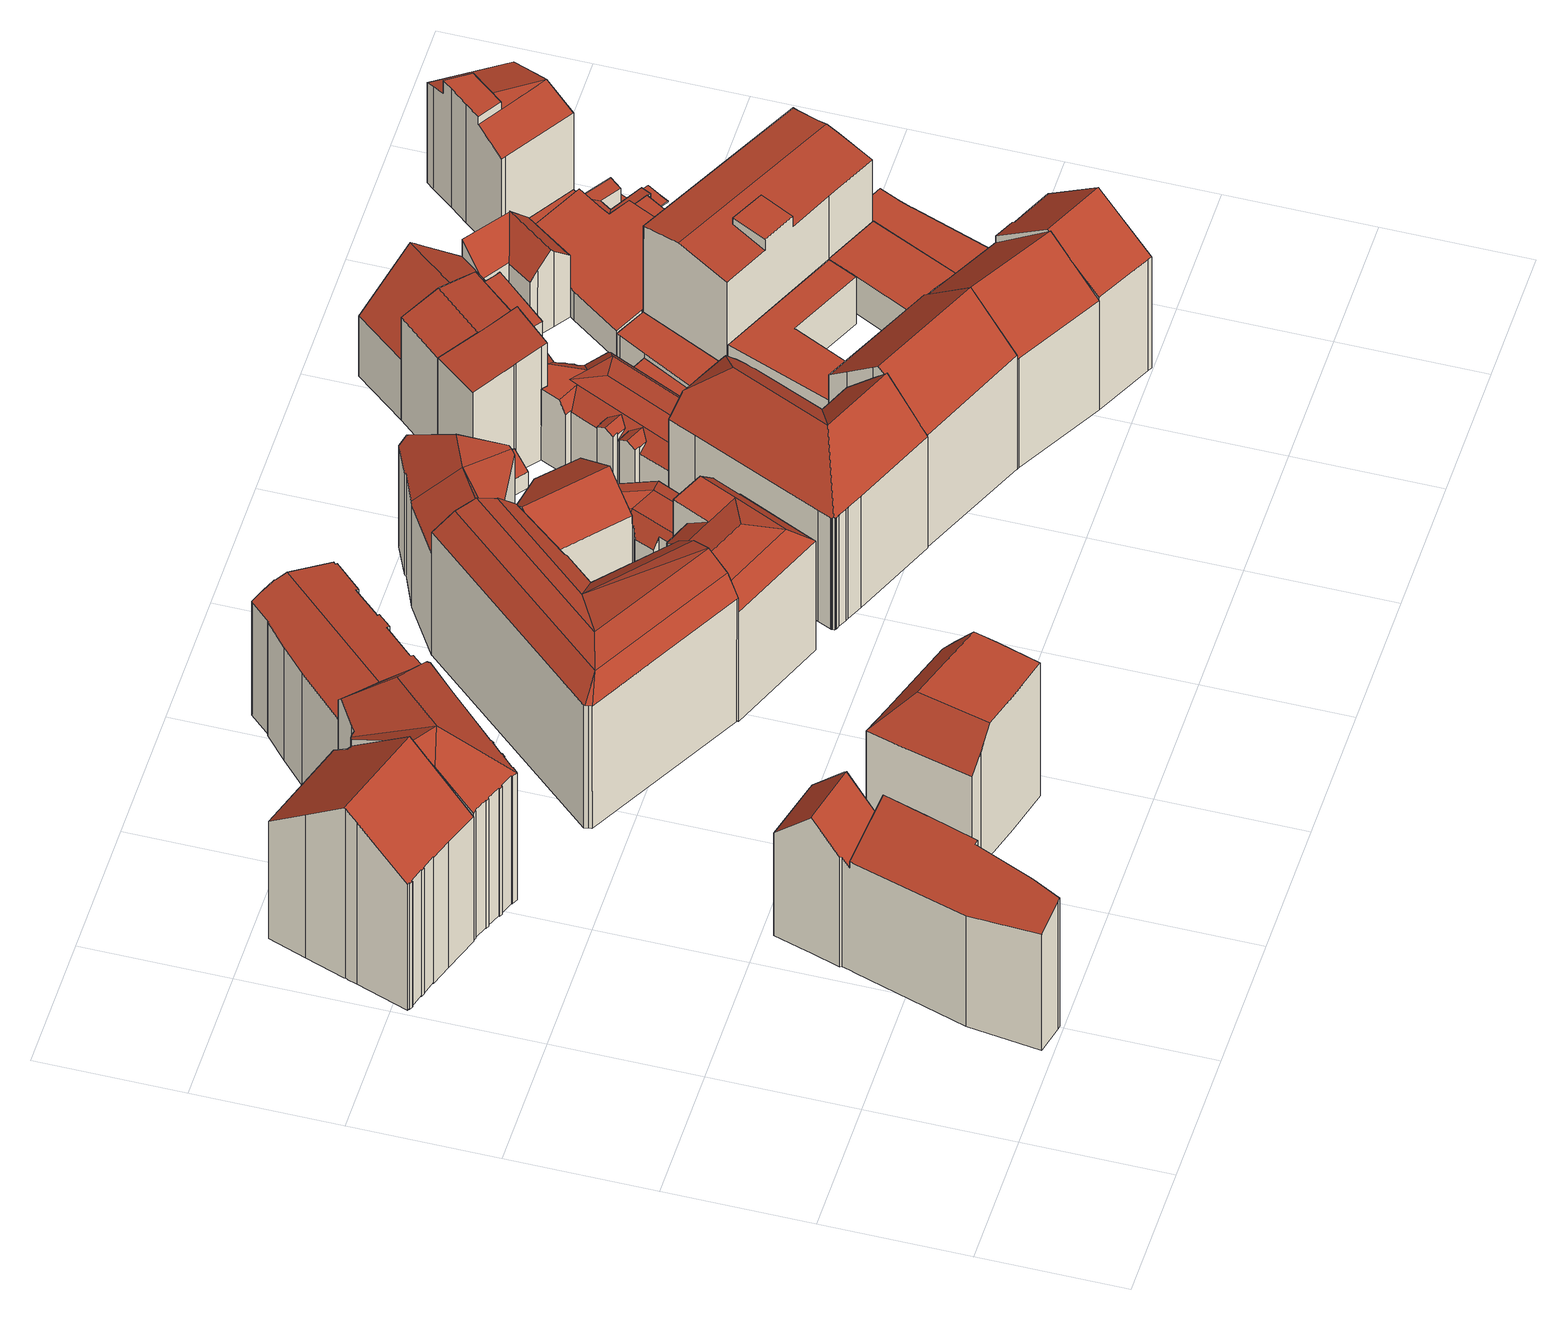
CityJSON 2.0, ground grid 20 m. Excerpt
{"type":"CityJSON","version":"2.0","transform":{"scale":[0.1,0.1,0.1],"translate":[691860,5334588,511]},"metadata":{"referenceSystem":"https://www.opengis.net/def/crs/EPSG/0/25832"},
"CityObjects":{
"building1":{"type":"Building","attributes":{"Gemeindeschluessel":"09162000","HoeheDach":"536.361","HoeheGrund":"512.310","Methode":"2000","NiedrigsteTraufeDesGebaeudes":"530.495","Geometrietyp2DReferenz":"3000","function":"31001_9998","roofType":"2100","measuredHeight":24.05,"storeysAboveGround":5},"geometry":[{"type":"MultiSurface","lod":"2","boundaries":[[[0,1,2,3,4,5,6,7,8,9,10]],[[11,12,13,14,15,16,17,18]],[[19,20,21,22,23,10,9,24,25,26,27]],[[28,22,21,29]],[[30,27,26,31]],[[32,33,11,18]],[[34,35,36,37,15,14]],[[38,23,22,28]],[[29,21,20,39]],[[26,25,24,40,33,32,41,42,31]],[[9,8,40,24]],[[8,7,43,12,11,33,40]],[[44,19,27,30]],[[39,20,19,44]],[[36,35,5,4]],[[43,7,6,5,35,34,14,13,12]],[[3,2,1,0,38,28,29,39,44,30,31,42,41,32,18,17,16,15,37,36,4]],[[0,10,23,38]]],"semantics":{"surfaces":[{"type":"WallSurface"},{"type":"RoofSurface"},{"type":"GroundSurface"}],"values":[0,0,1,0,0,0,0,0,0,0,0,1,0,0,0,1,2,0]}}]},
"building2":{"type":"Building","attributes":{"Gemeindeschluessel":"09162000","HoeheDach":"542.627","HoeheGrund":"512.310","Methode":"2000","NiedrigsteTraufeDesGebaeudes":"533.157","Geometrietyp2DReferenz":"3000","function":"31001_9998","roofType":"3100","measuredHeight":30.32,"storeysAboveGround":6},"geometry":[{"type":"MultiSurface","lod":"2","boundaries":[[[45,46,47,48]],[[49,50,51,52]],[[53,54,55,56,57,58]],[[59,60,61,62,63,64,65,66]],[[61,60,50,49]],[[67,68,69,70]],[[71,72,73,74,75,76]],[[77,78,79,80]],[[81,82,83,84]],[[73,85,68,67,86,74]],[[84,83,78,77]],[[87,88,89,90]],[[80,79,88,87]],[[91,92,82,81]],[[66,65,58,57,56,69,68,85]],[[46,93,89,88,79,78,83,82,92,51,50,60,59,66,85,73,72,71,47]],[[90,89,93,94]],[[54,53,64,63,62,61,49,52,91,81,84,77,80,87,90,94,45,48,76,75,74,86,67,70,55]],[[53,58,65,64]],[[52,51,92,91]],[[70,69,56,55]],[[94,93,46,45]],[[48,47,71,76]]],"semantics":{"surfaces":[{"type":"WallSurface"},{"type":"RoofSurface"},{"type":"GroundSurface"}],"values":[0,0,0,0,0,0,0,0,0,0,0,0,0,0,1,1,0,2,0,0,0,0,0]}}]},
"building3":{"type":"Building","attributes":{"Gemeindeschluessel":"09162000","HoeheDach":"541.870","HoeheGrund":"512.460","Methode":"2000","NiedrigsteTraufeDesGebaeudes":"535.228","Geometrietyp2DReferenz":"3000","function":"31001_9998","roofType":"3200","measuredHeight":29.41,"storeysAboveGround":6},"geometry":[{"type":"MultiSurface","lod":"2","boundaries":[[[95,96,97,98]],[[99,100,101,102,103,104]],[[105,106,107,108]],[[109,110,111,112]],[[113,114,115,116,117,118]],[[119,120,99,104,121,122]],[[123,124,110,109]],[[125,126,127,128]],[[102,101,129,130]],[[131,132,133,134,135,136,137,138,97,96,139,140,141,142,143,144]],[[115,114,145,146]],[[147,133,132,148]],[[148,132,131,149]],[[108,107,124,123]],[[150,140,139,151]],[[152,113,118,153,129,101,100]],[[154,155,106,105]],[[156,134,133,147]],[[157,158,159,160]],[[161,162,155,154]],[[160,159,162,161]],[[163,135,134,156]],[[164,136,135,163]],[[112,111,165,166]],[[167,168,169,170,128,127]],[[169,168,119,122]],[[171,153,118,117]],[[142,152,100,99,120,119,168,167]],[[142,167,127,126,172,173]],[[174,141,140,150]],[[146,175,157,160,161,154,105,108,123,109,112,166,174,150,151,95,98,176,177,164,163,156,147,148,149,178,179,180,181,182,125,128,170,169,122,121,104,103,102,130,171,117,116,115]],[[142,173,183,143]],[[177,137,136,164]],[[144,143,183,173,172,182,181,180,179,178]],[[130,129,153,171]],[[166,165,141,174]],[[149,131,144,178]],[[151,139,96,95]],[[182,172,126,125]],[[157,175,146,145,184,158]],[[141,165,111,110,124,107,106,155,162,159,158,184,145,114,113,152,142]],[[176,138,137,177]],[[98,97,138,176]]],"semantics":{"surfaces":[{"type":"WallSurface"},{"type":"RoofSurface"},{"type":"GroundSurface"}],"values":[0,0,0,0,0,0,0,0,0,1,0,0,0,0,0,1,0,0,0,0,0,0,0,0,0,0,0,1,1,0,2,1,0,0,0,0,0,0,0,0,1,0,0]}}]},
"building4":{"type":"Building","attributes":{"Gemeindeschluessel":"09162000","HoeheDach":"535.671","HoeheGrund":"512.030","Methode":"2000","NiedrigsteTraufeDesGebaeudes":"530.102","Geometrietyp2DReferenz":"3000","function":"31001_9998","roofType":"1000","measuredHeight":23.64,"storeysAboveGround":5},"geometry":[{"type":"MultiSurface","lod":"2","boundaries":[[[185,186,187,188,189,190]],[[191,192,193,194,195,196,197]],[[198,199,200,187,186,201,194,193]],[[202,203,204,205]],[[204,206,207,190,189,208,209,205]],[[203,197,196,195,190,207,206,204]],[[200,199,198,210,211,212,202,205,209,208,189,188,187]],[[212,211,210,192,191,197,203,202]],[[198,193,192,210]],[[195,194,201,186,185,190]]],"semantics":{"surfaces":[{"type":"WallSurface"},{"type":"RoofSurface"},{"type":"GroundSurface"}],"values":[0,1,0,0,0,1,2,0,0,1]}}]},
"building5":{"type":"Building","attributes":{"Gemeindeschluessel":"09162000","HoeheDach":"533.958","HoeheGrund":"512.283","Methode":"2000","NiedrigsteTraufeDesGebaeudes":"532.183","Geometrietyp2DReferenz":"3000","function":"31001_9998","roofType":"3100","measuredHeight":21.68,"storeysAboveGround":4},"geometry":[{"type":"MultiSurface","lod":"2","boundaries":[[[213,214,215,216]],[[217,218,214,213]],[[219,220,221,222]],[[223,224,225,220,219]],[[226,227,228,229]],[[230,231,218,217]],[[216,215,232,233]],[[234,235,236,237,232,215,214,218,231,238,239,240,241,221,220,225,242]],[[243,244,245,246]],[[247,248,249,250]],[[251,252,248,247]],[[253,237,236,254]],[[255,235,234,256]],[[257,241,240,258]],[[256,234,242,252,251]],[[259,239,238,260]],[[222,221,241,257]],[[223,219,222,257,258,259,260,230,217,213,216,233,253,254,255,256,251,247,250,261,262,226,229,263,243,246]],[[246,245,224,223]],[[261,264,265,262]],[[248,252,242,225,224,245,244,266,228,227,265,264,249]],[[258,240,239,259]],[[263,266,244,243]],[[262,265,227,226]],[[229,228,266,263]],[[254,236,235,255]],[[233,232,237,253]],[[250,249,264,261]],[[260,238,231,230]]],"semantics":{"surfaces":[{"type":"WallSurface"},{"type":"RoofSurface"},{"type":"GroundSurface"}],"values":[0,0,0,0,0,0,0,1,0,0,0,0,0,0,0,0,0,2,0,0,1,0,0,0,0,0,0,0,0]}}]},
"building6":{"type":"Building","attributes":{"Gemeindeschluessel":"09162000","HoeheDach":"537.670","HoeheGrund":"512.094","Methode":"2000","NiedrigsteTraufeDesGebaeudes":"516.661","Geometrietyp2DReferenz":"3000","function":"31001_9998","roofType":"3100","measuredHeight":25.58,"storeysAboveGround":6},"geometry":[{"type":"MultiSurface","lod":"2","boundaries":[[[267,268,269,270]],[[271,272,273,274,275]],[[276,272,271,277]],[[278,279,280,281]],[[282,283,284,285]],[[286,287,288,289]],[[290,274,273,291]],[[292,293,294,295]],[[286,277,271,275,287]],[[296,297,298,299]],[[300,290,293,283]],[[301,302,303,304,305,296,299]],[[290,291,306,293]],[[307,308,292,309]],[[267,289,288,310,268]],[[306,294,293]],[[311,312,307,309]],[[285,284,279,278]],[[292,308,280,279,284,283,293]],[[310,274,313,269,268]],[[286,289,267,270,314,282,285,278,281,315,316,317,318,276,277]],[[298,297,319,320]],[[318,302,301,295,294,306,291,273,272,276]],[[300,321,313,274,290]],[[281,280,308,307,312,319,297,296,305,315]],[[314,270,269,313,321]],[[282,314,321,300,283]],[[292,295,301,299,298,320,311,309]],[[316,304,303,317]],[[315,305,304,316]],[[319,312,311,320]],[[288,287,275,274,310]],[[317,303,302,318]]],"semantics":{"surfaces":[{"type":"WallSurface"},{"type":"RoofSurface"},{"type":"GroundSurface"}],"values":[0,1,0,0,0,0,1,1,0,0,1,1,1,0,0,1,1,0,1,1,2,1,0,1,0,0,0,0,0,0,0,1,0]}}]},
"building7":{"type":"Building","attributes":{"Gemeindeschluessel":"09162000","HoeheDach":"535.400","HoeheGrund":"512.045","Methode":"2000","NiedrigsteTraufeDesGebaeudes":"516.670","Geometrietyp2DReferenz":"3000","function":"31001_9998","roofType":"3200","measuredHeight":23.36,"storeysAboveGround":5},"geometry":[{"type":"MultiSurface","lod":"2","boundaries":[[[322,323,324,325]],[[326,327,328,329]],[[325,330,331,332]],[[333,334,335,336]],[[337,304,305,338]],[[339,340,341,342]],[[343,344,345,346,347,348,349]],[[350,351,352,334,333,303]],[[353,354,327,326]],[[329,328,355,356]],[[338,305,357,358]],[[359,360,361]],[[340,362,359,363,364,341]],[[358,357,354,353]],[[365,360,348,347]],[[303,333,336,346,345,366,355,328,327,354,357,305,304]],[[339,332,331,362,340]],[[351,367,364,363,368,369,352]],[[339,342,367,351,350,337,338,358,353,326,329,356,370,344,343,322,325,332]],[[361,360,365,369,368]],[[342,341,364,367]],[[365,335,334,352,369]],[[324,330,325]],[[359,361,368,363]],[[343,349,323,322]],[[365,347,346,336,335]],[[356,355,366,370]],[[350,303,304,337]],[[370,366,345,344]],[[362,331,330,324,323,349,348,360,359]]],"semantics":{"surfaces":[{"type":"WallSurface"},{"type":"RoofSurface"},{"type":"GroundSurface"}],"values":[0,0,0,0,0,0,0,0,0,0,0,1,1,0,1,1,0,0,2,1,0,1,0,1,0,0,0,0,0,1]}}]},
"building8":{"type":"Building","attributes":{"Gemeindeschluessel":"09162000","HoeheDach":"535.110","HoeheGrund":"511.911","Methode":"2000","NiedrigsteTraufeDesGebaeudes":"516.680","Geometrietyp2DReferenz":"3000","function":"31001_9998","roofType":"3100","measuredHeight":23.2},"geometry":[{"type":"MultiSurface","lod":"2","boundaries":[[[371,372,373,374]],[[375,376,377,378]],[[305,379,380,381]],[[382,383,384,385,386]],[[373,376,375,374]],[[380,372,371,381]],[[387,388,389,390]],[[391,392,388,387]],[[391,393,378,377,386,385,392]],[[394,395,396,384,383]],[[397,394,383,382,379,305]],[[393,397,305,381,371,374,375,378]],[[390,389,396,395]],[[394,397,393,391,387,390,395]],[[382,386,377,376,373,372,380,379]],[[384,396,389,388,392,385]]],"semantics":{"surfaces":[{"type":"RoofSurface"},{"type":"WallSurface"},{"type":"GroundSurface"}],"values":[0,0,0,0,1,1,1,1,1,1,1,1,1,2,1,0]}}]},
"building9":{"type":"Building","attributes":{"Gemeindeschluessel":"09162000","HoeheDach":"535.180","HoeheGrund":"511.959","Methode":"2000","NiedrigsteTraufeDesGebaeudes":"530.029","Geometrietyp2DReferenz":"3000","function":"31001_9998","roofType":"3100","measuredHeight":23.22,"storeysAboveGround":5},"geometry":[{"type":"MultiSurface","lod":"2","boundaries":[[[398,399,400,401]],[[402,403,404,405,406,407,408,409,410,398,401,411,412]],[[413,414,415,416,417,418]],[[408,407,417,416,419]],[[401,400,420,411]],[[405,404,421,414,413]],[[398,410,422,423,399]],[[424,425,426,415]],[[408,419,427,409]],[[415,426,423,422,427,419,416]],[[425,428,420,400,399,423,426]],[[402,412,428,425,424,429]],[[430,429,424,415,421]],[[411,420,428,412]],[[406,418,417,407]],[[405,413,418,406]],[[409,427,422,410]],[[402,429,430,403]],[[403,430,421,404]],[[421,415,414]]],"semantics":{"surfaces":[{"type":"WallSurface"},{"type":"GroundSurface"},{"type":"RoofSurface"}],"values":[0,1,2,0,0,0,0,2,0,2,2,0,2,0,0,0,0,0,0,2]}}]},
"building10":{"type":"Building","attributes":{"Gemeindeschluessel":"09162000","HoeheDach":"527.853","HoeheGrund":"511.911","Methode":"2000","NiedrigsteTraufeDesGebaeudes":"524.139","Geometrietyp2DReferenz":"3000","function":"31001_9998","roofType":"3100","measuredHeight":15.94,"storeysAboveGround":3},"geometry":[{"type":"MultiSurface","lod":"2","boundaries":[[[431,432,433,434]],[[435,436,437,438]],[[438,437,439,440]],[[441,442,443,444,395,394,445]],[[446,447,448,449,450]],[[451,452,436,453]],[[454,435,438,440,455,432,431]],[[395,444,452,451]],[[446,394,395,451,453,454,431,434,456,457,447]],[[458,439,442,441]],[[458,455,440,439]],[[457,459,448,447]],[[453,436,435,454]],[[437,436,452,444,443]],[[439,437,443,442]],[[433,432,455,458,449,448,459,460]],[[456,460,459,457]],[[445,450,449,458,441]],[[434,433,460,456]],[[445,394,446,450]]],"semantics":{"surfaces":[{"type":"WallSurface"},{"type":"RoofSurface"},{"type":"GroundSurface"}],"values":[0,1,1,0,0,0,0,0,2,1,1,0,0,1,1,1,0,1,0,0]}}]},
"building11":{"type":"Building","attributes":{"Gemeindeschluessel":"09162000","HoeheDach":"538.810","HoeheGrund":"511.991","Methode":"2000","NiedrigsteTraufeDesGebaeudes":"531.717","Geometrietyp2DReferenz":"3000","function":"31001_9998","roofType":"3100","measuredHeight":26.82,"storeysAboveGround":5},"geometry":[{"type":"MultiSurface","lod":"2","boundaries":[[[461,462,463,464]],[[465,466,467,468,469]],[[470,463,462,471,472,473,474,475,476,477,478]],[[476,479,480,481,482,483,484,469,468,477]],[[485,486,487,488,489]],[[490,484,483,491]],[[492,493,494,495]],[[496,497,480,479,498]],[[499,500,485,489]],[[500,499,501,502]],[[503,504,493,492]],[[465,469,484,490]],[[505,506,507,508]],[[508,507,509,510]],[[502,501,506,505]],[[511,474,473,512]],[[488,487,494,493,504,478,477]],[[513,514,515,516]],[[510,509,517,518]],[[519,481,480,497]],[[485,500,502,505,508,510,518,466,465,490,491,520,521,519,497,496,513,516,511,512,522,523,461,464,524,503,492,495,486]],[[512,473,472,522]],[[511,516,515,475,474]],[[518,517,467,466]],[[524,470,478,504,503]],[[495,494,487,486]],[[522,472,471,523]],[[491,483,482,520]],[[523,471,462,461]],[[488,477,468,467,517,509,507,506,501,499,489]],[[476,475,515,514,498,479]],[[496,498,514,513]],[[464,463,470,524]],[[521,520,482,481,519]]],"semantics":{"surfaces":[{"type":"WallSurface"},{"type":"RoofSurface"},{"type":"GroundSurface"}],"values":[0,0,1,1,0,0,0,0,0,0,0,0,0,0,0,0,1,0,0,0,2,0,0,0,0,0,0,0,0,1,1,0,0,0]}}]},
"building12":{"type":"Building","attributes":{"Gemeindeschluessel":"09162000","HoeheDach":"516.412","HoeheGrund":"511.950","Methode":"1000","NiedrigsteTraufeDesGebaeudes":"514.780","Geometrietyp2DReferenz":"3000","function":"31001_2000","roofType":"2100","measuredHeight":4.46},"geometry":[{"type":"MultiSurface","lod":"2","boundaries":[[[525,526,527,528]],[[525,529,530,526]],[[525,528,531,529]],[[532,531,528,527]],[[530,532,527,526]],[[531,532,530,529]]],"semantics":{"surfaces":[{"type":"WallSurface"},{"type":"GroundSurface"},{"type":"RoofSurface"}],"values":[0,1,0,2,0,0]}}]},
"building13":{"type":"Building","attributes":{"Gemeindeschluessel":"09162000","HoeheDach":"539.090","HoeheGrund":"512.166","Methode":"2000","NiedrigsteTraufeDesGebaeudes":"532.106","Geometrietyp2DReferenz":"3000","function":"31001_9998","roofType":"3100","measuredHeight":26.92,"storeysAboveGround":6},"geometry":[{"type":"MultiSurface","lod":"2","boundaries":[[[533,534,535,536]],[[537,538,539,540,541,542,533,536]],[[541,543,544,542]],[[539,545,546,540]],[[547,544,543,546,545,548,549]],[[540,546,543,541]],[[542,544,547,534,533]],[[538,548,545,539]],[[537,550,549,548,538]],[[536,535,550,537]],[[534,547,549,550,535]]],"semantics":{"surfaces":[{"type":"WallSurface"},{"type":"GroundSurface"},{"type":"RoofSurface"}],"values":[0,1,0,0,2,0,0,0,0,0,2]}}]},
"building14":{"type":"Building","attributes":{"Gemeindeschluessel":"09162000","HoeheDach":"525.040","HoeheGrund":"511.902","Methode":"2000","NiedrigsteTraufeDesGebaeudes":"522.376","Geometrietyp2DReferenz":"3000","function":"31001_9998","roofType":"3200","measuredHeight":13.14,"storeysAboveGround":3},"geometry":[{"type":"MultiSurface","lod":"2","boundaries":[[[551,552,553,554]],[[555,556,557,558]],[[559,560,561,562,563,564]],[[565,566,567,568,569,570,571,572,573,574,575,576,577,578,579,580,581,582,583,584,585,586,555,558,587,588,589]],[[590,591,592,593,594,595]],[[596,597,598,551,554,599]],[[566,565,600,601,602]],[[552,603,604,605,553]],[[589,588,606,605,604]],[[600,603,552,601]],[[573,572,607,608,609,560,559]],[[584,583,610,611,612]],[[553,605,606,613,557,556,614,615,612,611,616]],[[569,568,617,618,591,590]],[[577,619,620,578]],[[561,560,609]],[[568,567,597,596,617]],[[596,599,621,622,623,562,561,609,608,624,593,592,618,617]],[[565,589,604,603,600]],[[579,578,620,625,626]],[[608,607,624]],[[584,612,615,585]],[[577,576,627,628,622,621,619]],[[599,554,553,616,629,630,631,632,626,625]],[[586,614,556,555]],[[575,574,564,563,633]],[[633,563,562,623,628,627]],[[567,566,602,598,597]],[[619,621,599,625,620]],[[611,610,629,616]],[[634,594,593,624,607]],[[622,628,623]],[[558,557,613,587]],[[581,631,630,582]],[[634,607,572,571]],[[579,626,632,580]],[[580,632,631,581]],[[587,613,606,588]],[[590,595,570,569]],[[583,582,630,629,610]],[[633,627,576,575]],[[592,591,618]],[[571,570,595,594,634]],[[602,601,552,551,598]],[[585,615,614,586]],[[559,564,574,573]]],"semantics":{"surfaces":[{"type":"RoofSurface"},{"type":"WallSurface"},{"type":"GroundSurface"}],"values":[0,1,0,2,0,0,1,0,1,0,1,1,0,1,1,1,1,0,1,1,1,1,1,0,1,1,0,1,0,0,0,1,1,1,1,1,1,1,1,1,1,1,1,0,1,1]}}]},
"building15":{"type":"Building","attributes":{"Gemeindeschluessel":"09162000","HoeheDach":"532.293","HoeheGrund":"511.940","Methode":"2000","NiedrigsteTraufeDesGebaeudes":"530.219","Geometrietyp2DReferenz":"3000","function":"31001_9998","roofType":"1000","measuredHeight":20.35,"storeysAboveGround":6},"geometry":[{"type":"MultiSurface","lod":"2","boundaries":[[[635,526,636,637]],[[580,581,638,639]],[[579,640,641,642]],[[642,641,643,525]],[[643,641,640,639,638,644,645,637,636]],[[580,639,640,579]],[[526,525,643,636]],[[580,579,642,525,526,635,646,647,581]],[[647,644,638,581]],[[647,646,645,644]],[[635,637,645,646]]],"semantics":{"surfaces":[{"type":"WallSurface"},{"type":"RoofSurface"},{"type":"GroundSurface"}],"values":[0,0,0,0,1,0,0,2,0,0,0]}}]},
"building16":{"type":"Building","attributes":{"Gemeindeschluessel":"09162000","HoeheDach":"517.990","HoeheGrund":"512.009","Methode":"2000","NiedrigsteTraufeDesGebaeudes":"515.760","Geometrietyp2DReferenz":"3000","function":"31001_9998","roofType":"1000","measuredHeight":5.98,"storeysAboveGround":1},"geometry":[{"type":"MultiSurface","lod":"2","boundaries":[[[648,649,650,492,503,524,464,461,523,522,512,511,516,651,652,653,654]],[[649,655,656,650]],[[653,657,658,654]],[[461,659,660,523]],[[511,661,662,516]],[[650,656,663,492]],[[663,656,655,664,665,666,660,659,667,668,669]],[[670,665,664,671]],[[464,667,659,461]],[[503,669,668,524]],[[651,672,673,652]],[[522,666,665,670,512]],[[648,674,671,664,655,649]],[[512,670,661,511]],[[654,658,674,648]],[[661,670,671,674,658,657,673,672,662]],[[524,668,667,464]],[[516,662,672,651]],[[523,660,666,522]],[[652,673,657,653]],[[492,663,669,503]]],"semantics":{"surfaces":[{"type":"GroundSurface"},{"type":"WallSurface"},{"type":"RoofSurface"}],"values":[0,1,1,1,1,1,2,1,1,1,1,1,1,1,1,2,1,1,1,1,1]}}]},
"building17":{"type":"Building","attributes":{"Gemeindeschluessel":"09162000","HoeheDach":"531.342","HoeheGrund":"511.910","Methode":"1000","NiedrigsteTraufeDesGebaeudes":"530.187","Geometrietyp2DReferenz":"3000","function":"31001_9998","roofType":"3100","measuredHeight":19.43,"storeysAboveGround":5},"geometry":[{"type":"MultiSurface","lod":"2","boundaries":[[[675,647,646,676,677,635,678,679,680,681]],[[682,683,684,637]],[[647,675,681,685,686,687]],[[683,688,680,679,678,684]],[[647,687,689,646]],[[677,676,646,689,690,682,637,635]],[[680,688,685,681]],[[635,637,684,678]],[[690,689,687,686,685,688,683,682]]],"semantics":{"surfaces":[{"type":"GroundSurface"},{"type":"RoofSurface"},{"type":"WallSurface"}],"values":[0,1,2,2,2,2,2,2,1]}}]},
"building18":{"type":"Building","attributes":{"Gemeindeschluessel":"09162000","HoeheDach":"538.690","HoeheGrund":"512.104","Methode":"2000","NiedrigsteTraufeDesGebaeudes":"530.748","Geometrietyp2DReferenz":"3000","function":"31001_9998","roofType":"3100","measuredHeight":26.59,"storeysAboveGround":6},"geometry":[{"type":"MultiSurface","lod":"2","boundaries":[[[691,692,693,694,695,696]],[[697,693,692,698]],[[699,700,701,702]],[[694,693,697,703,704]],[[699,702,703,697,698,705,706]],[[695,700,699,706,696]],[[704,703,702,701]],[[691,705,698,692]],[[704,701,700,695,694]],[[705,691,696,706]]],"semantics":{"surfaces":[{"type":"RoofSurface"},{"type":"WallSurface"},{"type":"GroundSurface"}],"values":[0,1,1,1,2,1,1,1,0,1]}}]},
"building19":{"type":"Building","attributes":{"Gemeindeschluessel":"09162000","HoeheDach":"520.550","HoeheGrund":"512.144","Methode":"2000","NiedrigsteTraufeDesGebaeudes":"516.630","Geometrietyp2DReferenz":"3000","function":"31001_9998","roofType":"1000","measuredHeight":8.41,"storeysAboveGround":2},"geometry":[{"type":"MultiSurface","lod":"2","boundaries":[[[705,707,708,698]],[[698,708,709,697]],[[697,709,710,711]],[[712,713,714,715]],[[716,717,718,719]],[[720,721,722,723]],[[724,725,726,718,717,727]],[[721,724,727,722]],[[720,723,728,729]],[[730,731,707,705]],[[718,726,732,714,713,733,719]],[[721,720,729,730,705,698,697,711,734,712,715,735,725,724]],[[734,711,710,716,719,733]],[[722,727,717,716,710,709,708,707,731,728,723]],[[729,728,731,730]],[[715,714,732,735]],[[735,732,726,725]],[[734,733,713,712]]],"semantics":{"surfaces":[{"type":"WallSurface"},{"type":"RoofSurface"},{"type":"GroundSurface"}],"values":[0,0,0,0,0,0,0,0,0,0,1,2,0,1,0,0,0,0]}}]},
"building20":{"type":"Building","attributes":{"Gemeindeschluessel":"09162000","HoeheDach":"527.404","HoeheGrund":"512.020","Methode":"1000","NiedrigsteTraufeDesGebaeudes":"527.404","Geometrietyp2DReferenz":"3000","function":"31001_9998","roofType":"1000","measuredHeight":15.38,"storeysAboveGround":4},"geometry":[{"type":"MultiSurface","lod":"2","boundaries":[[[736,737,738,739,740,741,742,743,744]],[[745,746,747,748,749,750,751,752,753]],[[741,740,752,751,750,742]],[[752,740,739,753]],[[747,746,737,736,744,748]],[[746,745,753,739,738,737]],[[744,743,742,750,749,748]]],"semantics":{"surfaces":[{"type":"RoofSurface"},{"type":"GroundSurface"},{"type":"WallSurface"}],"values":[0,1,2,2,2,2,2]}}]},
"building21":{"type":"Building","attributes":{"Gemeindeschluessel":"09162000","HoeheDach":"516.570","HoeheGrund":"512.242","Methode":"2000","NiedrigsteTraufeDesGebaeudes":"516.570","Geometrietyp2DReferenz":"3000","function":"31001_2000","roofType":"1000","measuredHeight":4.33},"geometry":[{"type":"MultiSurface","lod":"2","boundaries":[[[754,755,726,756]],[[757,758,759,760]],[[754,756,761,762,757,760,763,764]],[[726,755,765,766,759,758,767,732]],[[761,732,767,762]],[[760,759,766,763]],[[756,726,732,761]],[[764,765,755,754]],[[762,767,758,757]],[[763,766,765,764]]],"semantics":{"surfaces":[{"type":"WallSurface"},{"type":"GroundSurface"},{"type":"RoofSurface"}],"values":[0,0,1,2,0,0,0,0,0,0]}}]},
"building22":{"type":"Building","attributes":{"Gemeindeschluessel":"09162000","HoeheDach":"538.690","HoeheGrund":"512.061","Methode":"2000","NiedrigsteTraufeDesGebaeudes":"531.908","Geometrietyp2DReferenz":"3000","function":"31001_2000","roofType":"3100","measuredHeight":26.63,"storeysAboveGround":6},"geometry":[{"type":"MultiSurface","lod":"2","boundaries":[[[768,769,770,771]],[[772,773,774,775]],[[768,771,776,777,778]],[[706,779,780,781]],[[776,774,773,782,780,779,777]],[[781,780,782,783]],[[769,768,778,699]],[[706,699,778,777,779]],[[770,775,774,776,771]],[[770,769,699,706,781,783,772,775]],[[783,782,773,772]]],"semantics":{"surfaces":[{"type":"WallSurface"},{"type":"RoofSurface"},{"type":"GroundSurface"}],"values":[0,0,1,0,1,0,0,0,0,2,0]}}]},
"building23":{"type":"Building","attributes":{"Gemeindeschluessel":"09162000","HoeheDach":"530.510","HoeheGrund":"511.950","Methode":"2000","NiedrigsteTraufeDesGebaeudes":"522.248","Geometrietyp2DReferenz":"3000","function":"31001_9998","roofType":"3100","measuredHeight":18.56,"storeysAboveGround":4},"geometry":[{"type":"MultiSurface","lod":"2","boundaries":[[[784,785,786,787,788,789,790,791,792,793,794,795,796]],[[797,788,787,798]],[[799,800,801,802]],[[798,787,786,803]],[[804,790,805,806,807]],[[808,809,810,811,812,813]],[[814,794,793,815]],[[678,816,817,818]],[[800,819,820,821,806,805,822,797,798,803,681,680,678,818,814,815,823,801]],[[823,824,802,801]],[[800,799,825,819]],[[811,807,806,821,812]],[[820,819,825,808,813]],[[804,807,811,810,826,791]],[[808,825,799,802,824,809]],[[678,680,784,796,816]],[[810,809,824,823,815,793,792,826]],[[791,790,804]],[[796,795,817,816]],[[803,786,785,681]],[[822,789,788,797]],[[805,790,789,822]],[[820,813,812,821]],[[791,826,792]],[[681,785,784,680]],[[814,818,817,795,794]]],"semantics":{"surfaces":[{"type":"RoofSurface"},{"type":"WallSurface"},{"type":"GroundSurface"}],"values":[0,1,1,1,1,0,1,1,2,1,1,1,1,0,0,1,1,1,0,1,1,1,1,1,1,1]}}]},
"building24":{"type":"Building","attributes":{"Gemeindeschluessel":"09162000","HoeheDach":"518.290","HoeheGrund":"511.990","Methode":"2000","NiedrigsteTraufeDesGebaeudes":"518.290","Geometrietyp2DReferenz":"3000","function":"31001_2000","roofType":"1000","measuredHeight":6.3},"geometry":[{"type":"MultiSurface","lod":"2","boundaries":[[[827,828,829,830]],[[827,830,831,832]],[[832,833,828,827]],[[833,834,829,828]],[[831,834,833,832]],[[830,829,834,831]]],"semantics":{"surfaces":[{"type":"WallSurface"},{"type":"GroundSurface"},{"type":"RoofSurface"}],"values":[0,1,0,2,0,0]}}]},
"building25":{"type":"Building","attributes":{"Gemeindeschluessel":"09162000","HoeheDach":"520.577","HoeheGrund":"513.969","Methode":"2000","NiedrigsteTraufeDesGebaeudes":"520.577","Geometrietyp2DReferenz":"3000","function":"31001_9998","roofType":"1000","measuredHeight":6.61,"storeysAboveGround":2},"geometry":[{"type":"MultiSurface","lod":"2","boundaries":[[[835,836,837,838]],[[839,840,841,842]],[[843,837,836,844,841,840,845,846]],[[847,848,839,842,849,835,838,850]],[[838,837,843,850]],[[848,845,840,839]],[[842,841,844,849]],[[850,843,846,847]],[[847,846,845,848]],[[849,844,836,835]]],"semantics":{"surfaces":[{"type":"WallSurface"},{"type":"RoofSurface"},{"type":"GroundSurface"}],"values":[0,0,1,2,0,0,0,0,0,0]}}]},
"building26":{"type":"Building","attributes":{"Gemeindeschluessel":"09162000","HoeheDach":"519.620","HoeheGrund":"515.047","Methode":"2000","NiedrigsteTraufeDesGebaeudes":"519.620","Geometrietyp2DReferenz":"3000","function":"31001_2000","roofType":"1000","measuredHeight":4.57,"storeysAboveGround":2},"geometry":[{"type":"MultiSurface","lod":"2","boundaries":[[[851,852,853,854]],[[855,856,857,858]],[[859,860,861,862]],[[863,864,865,866]],[[867,855,858,859,862,863,866,851,854]],[[854,853,868,867]],[[866,865,852,851]],[[853,852,865,864,861,860,857,856,868]],[[858,857,860,859]],[[862,861,864,863]],[[867,868,856,855]]],"semantics":{"surfaces":[{"type":"WallSurface"},{"type":"GroundSurface"},{"type":"RoofSurface"}],"values":[0,0,0,0,1,0,0,2,0,0,0]}}]},
"building27":{"type":"Building","attributes":{"Gemeindeschluessel":"09162000","HoeheDach":"523.300","HoeheGrund":"515.063","Methode":"2000","NiedrigsteTraufeDesGebaeudes":"523.300","Geometrietyp2DReferenz":"3000","function":"31001_2000","roofType":"1000","measuredHeight":8.24,"storeysAboveGround":3},"geometry":[{"type":"MultiSurface","lod":"2","boundaries":[[[869,870,871,872]],[[869,872,873,874]],[[872,871,875,873]],[[871,870,876,875]],[[873,875,876,874]],[[869,874,876,870]]],"semantics":{"surfaces":[{"type":"WallSurface"},{"type":"RoofSurface"},{"type":"GroundSurface"}],"values":[0,0,1,0,0,2]}}]},
"building28":{"type":"Building","attributes":{"Gemeindeschluessel":"09162000","HoeheDach":"533.740","HoeheGrund":"511.957","Methode":"2000","NiedrigsteTraufeDesGebaeudes":"531.627","Geometrietyp2DReferenz":"3000","function":"31001_9998","roofType":"3100","measuredHeight":21.78,"storeysAboveGround":6},"geometry":[{"type":"MultiSurface","lod":"2","boundaries":[[[877,878,879,880]],[[881,882,883,884]],[[877,885,886,887,878]],[[888,889,890,891]],[[877,880,892,893,894,881,884,885]],[[887,895,896,897,898,899,900,901,879,878]],[[887,886,883,882,902,895]],[[897,891,890,898]],[[893,892,901,900,888,891,897,896]],[[898,890,889,899]],[[899,889,888,900]],[[880,879,901,892]],[[884,883,886,885]],[[894,902,882,881]],[[894,893,896,895,902]]],"semantics":{"surfaces":[{"type":"WallSurface"},{"type":"RoofSurface"},{"type":"GroundSurface"}],"values":[0,0,0,1,2,1,1,0,0,0,0,0,0,0,0]}}]},
"building29":{"type":"Building","attributes":{"Gemeindeschluessel":"09162000","HoeheDach":"516.519","HoeheGrund":"515.047","Methode":"2000","NiedrigsteTraufeDesGebaeudes":"516.519","Geometrietyp2DReferenz":"3000","function":"31001_2000","roofType":"1000","measuredHeight":1.47,"storeysAboveGround":1},"geometry":[{"type":"MultiSurface","lod":"2","boundaries":[[[855,903,904,905,906,907,908,909,859,858]],[[909,910,911,859]],[[908,912,910,909]],[[907,913,912,908]],[[914,915,916,911,910,912,913,917,918,919]],[[906,917,913,907]],[[858,916,915,855]],[[914,903,855,915]],[[905,918,917,906]],[[859,911,916,858]],[[904,919,918,905]],[[903,914,919,904]]],"semantics":{"surfaces":[{"type":"GroundSurface"},{"type":"WallSurface"},{"type":"RoofSurface"}],"values":[0,1,1,1,2,1,1,1,1,1,1,1]}}]},
"building30":{"type":"Building","attributes":{"Gemeindeschluessel":"09162000","HoeheDach":"517.120","HoeheGrund":"511.990","Methode":"2000","NiedrigsteTraufeDesGebaeudes":"515.710","Geometrietyp2DReferenz":"3000","function":"31001_9998","roofType":"1000","measuredHeight":5.13,"storeysAboveGround":1},"geometry":[{"type":"MultiSurface","lod":"2","boundaries":[[[920,921,922,923,924,925,926,927,928,929,930,931,932,933,934,935,936]],[[937,922,921,938]],[[939,940,931,930,941,942]],[[894,943,944,945,946,940,939,947,948,949,950,951,952,953,954,937,938,881]],[[894,936,935,943]],[[951,955,956,952]],[[952,956,957,953]],[[946,932,931,940]],[[958,926,925,959]],[[954,953,957,924,923]],[[957,956,955,958,959]],[[943,935,934,944]],[[941,930,929,960]],[[947,961,960,948]],[[951,950,927,926,958,955]],[[959,925,924,957]],[[954,923,922,937]],[[960,961,942,941]],[[949,928,927,950]],[[948,960,929,928,949]],[[945,933,932,946]],[[944,934,933,945]],[[938,921,920,881]],[[939,942,961,947]],[[894,881,920,936]]],"semantics":{"surfaces":[{"type":"RoofSurface"},{"type":"WallSurface"},{"type":"GroundSurface"}],"values":[0,1,1,2,1,1,1,1,1,1,0,1,1,1,1,1,1,0,1,1,1,1,1,1,1]}}]},
"building31":{"type":"Building","attributes":{"Gemeindeschluessel":"09162000","HoeheDach":"515.602","HoeheGrund":"511.898","Methode":"9999","NiedrigsteTraufeDesGebaeudes":"512.020","Geometrietyp2DReferenz":"3000","function":"31001_2000","roofType":"1000","measuredHeight":3.7},"geometry":[{"type":"MultiSurface","lod":"2","boundaries":[[[962,963,964,965]],[[966,967,968,969]],[[965,964,970,971]],[[972,973,974,963,962,975]],[[976,977,978,979]],[[980,968,967,981,982]],[[966,969,978,977,983,984,975,962,965,971,985]],[[972,975,984,986]],[[970,964,963,974]],[[987,983,977,976]],[[988,989,982,990]],[[991,980,982,989]],[[985,981,967,966]],[[991,979,978,969,968,980]],[[971,970,981,985]],[[981,970,974,990,982]],[[988,990,974,973]],[[991,989,988,973,972,986,987,976,979]],[[986,984,983,987]]],"semantics":{"surfaces":[{"type":"WallSurface"},{"type":"RoofSurface"},{"type":"GroundSurface"}],"values":[0,0,0,0,0,1,1,0,1,0,0,0,0,0,0,1,0,2,0]}}]},
"building32":{"type":"Building","attributes":{"Gemeindeschluessel":"09162000","HoeheDach":"533.040","HoeheGrund":"511.889","Methode":"2000","NiedrigsteTraufeDesGebaeudes":"529.693","Geometrietyp2DReferenz":"3000","function":"31001_1000","roofType":"2100","measuredHeight":21.15,"storeysAboveGround":5},"geometry":[{"type":"MultiSurface","lod":"2","boundaries":[[[992,993,994,995]],[[996,997,998,999,1000]],[[1001,1002,1003,1004]],[[1005,994,993,1006,1000,999,1007,1008]],[[1005,1009,995,994]],[[1010,1004,1003,1011,1012,1013]],[[1007,999,998]],[[1014,1007,1015,1016]],[[1014,1016,1001,1004,1010,1017,992,995,1009,1018]],[[998,997,1012,1011]],[[1014,1018,1008,1007]],[[996,1019,1020,1013,1012,997]],[[1016,1015,1002,1001]],[[1002,1015,1007,998,1011,1003]],[[1010,1013,1020,1017]],[[1009,1005,1008,1018]],[[1006,1019,996,1000]],[[992,1017,1020,1019,1006,993]]],"semantics":{"surfaces":[{"type":"WallSurface"},{"type":"RoofSurface"},{"type":"GroundSurface"}],"values":[0,0,0,1,0,0,1,0,2,0,0,1,0,1,0,0,0,0]}}]}
},
"vertices":[
[282,197,13],[302,259,13],[320,311,13],[321,314,13],[336,359,13],[336,359,200],[321,314,251],[320,311,254],[302,259,195],[302,259,246],[282,197,247],[220,291,209],[233,331,254],[235,337,247],[249,383,196],[249,383,13],[235,337,13],[233,331,13],[220,291,13],[193,6,239],[198,5,242],[218,45,244],[253,128,246],[258,126,248],[219,278,206],[216,270,206],[167,115,210],[153,15,220],[253,128,13],[218,45,13],[153,15,13],[167,115,13],[222,289,13],[222,289,207],[258,381,196],[331,361,199],[331,361,13],[258,381,13],[258,126,13],[198,5,13],[219,278,195],[219,278,13],[216,270,13],[239,330,254],[193,6,13],
[8,778,13],[8,778,237],[5,779,237],[5,779,13],[87,751,13],[87,751,237],[57,761,237],[57,761,13],[200,911,13],[204,918,13],[211,932,13],[211,932,222],[204,918,235],[200,911,242],[172,821,313],[138,733,235],[138,733,13],[172,821,13],[173,825,13],[206,908,13],[206,908,242],[173,825,316],[55,923,13],[55,923,268],[74,976,222],[74,976,13],[30,851,301],[34,863,312],[36,867,315],[36,867,13],[34,863,13],[30,851,13],[32,769,13],[32,769,237],[33,770,237],[33,770,13],[37,768,13],[37,768,237],[37,767,237],[37,767,13],[36,869,316],[36,869,13],[12,776,13],[12,776,237],[12,775,237],[12,775,13],[58,762,13],[58,762,237],[7,777,237],[7,777,13],
[191,713,15],[191,713,243],[190,712,242],[190,712,15],[227,914,254],[261,937,261],[271,944,247],[271,944,15],[261,937,15],[227,914,15],[242,728,15],[242,728,243],[243,727,243],[243,727,15],[239,724,15],[239,724,243],[224,709,243],[224,709,15],[363,857,247],[366,854,243],[366,854,15],[363,857,15],[347,872,15],[347,872,246],[220,909,253],[225,913,254],[225,913,15],[220,909,15],[240,723,15],[240,723,242],[209,910,15],[209,910,250],[213,911,249],[213,911,15],[293,923,247],[293,923,15],[142,732,242],[143,733,243],[162,725,243],[162,724,242],[166,722,242],[167,723,243],[186,715,243],[186,714,242],[210,706,243],[210,705,242],[218,701,242],[206,800,309],[159,788,287],[138,733,242],[330,818,243],[330,818,15],[162,725,15],[143,733,15],[142,732,15],[210,705,15],[210,706,15],[272,869,309],[316,901,247],[257,743,15],[257,743,244],[162,724,15],[260,747,15],[260,747,244],[261,746,243],[261,746,15],[258,742,15],[258,742,243],[166,722,15],[167,723,15],[225,708,242],[225,708,15],[215,911,248],[217,911,250],[217,911,15],[215,911,15],[316,901,15],[206,908,253],[172,822,309],[218,701,15],[328,816,15],[186,714,15],[186,715,15],[138,733,15],[159,788,15],[172,821,15],[172,822,15],[206,908,15],[172,821,308],[328,816,243],
[491,309,191],[608,271,191],[608,271,10],[491,309,10],[449,323,10],[449,323,191],[503,152,247],[567,135,247],[586,196,247],[595,228,247],[479,266,247],[454,168,247],[453,166,247],[586,196,10],[595,228,10],[603,254,10],[603,254,214],[430,172,10],[430,172,216],[411,177,191],[411,177,10],[412,182,191],[437,279,191],[437,279,10],[412,182,10],[567,135,10],[503,152,10],[453,166,10],
[439,926,13],[439,926,212],[435,929,213],[435,929,13],[455,944,13],[455,944,212],[524,1022,13],[524,1022,212],[522,1020,212],[522,1020,13],[464,1079,13],[464,1079,225],[476,1067,230],[402,1071,13],[402,1071,215],[403,1070,215],[403,1070,13],[452,946,13],[452,946,213],[397,888,213],[397,888,13],[347,872,220],[366,854,213],[369,851,212],[400,885,212],[485,983,213],[488,980,212],[523,1017,212],[521,1019,212],[320,898,230],[447,1090,13],[447,1090,220],[463,1080,225],[463,1080,13],[293,923,13],[293,923,220],[271,944,212],[271,944,13],[316,901,13],[316,901,228],[400,885,13],[369,851,13],[366,854,13],[347,872,13],[521,1019,13],[523,1017,13],[488,980,13],[485,983,13],[333,1008,13],[367,1040,13],[430,1099,13],[333,1008,213],[367,1040,214],[430,1099,215],
[361,657,11],[361,657,229],[589,916,229],[589,916,11],[584,526,229],[586,525,229],[600,542,255],[397,653,255],[363,646,229],[586,525,11],[584,526,11],[658,828,11],[658,828,236],[597,749,231],[597,749,11],[643,848,11],[643,848,255],[646,848,253],[646,848,11],[363,647,11],[363,647,229],[362,651,229],[362,651,11],[449,668,267],[622,573,267],[563,706,228],[516,704,255],[641,597,255],[660,622,228],[636,727,57],[636,727,88],[594,679,88],[594,679,57],[626,869,267],[660,622,57],[673,640,57],[675,642,57],[672,644,57],[708,688,57],[623,573,267],[599,747,98],[599,747,228],[563,706,98],[361,656,229],[579,691,98],[619,737,98],[608,892,255],[618,879,11],[708,688,11],[672,644,11],[675,642,11],[673,640,11],[619,737,88],[579,691,88],[618,879,262],
[793,615,10],[793,615,205],[776,577,205],[776,577,10],[743,703,10],[743,703,57],[732,698,57],[732,698,10],[776,577,206],[727,469,206],[727,469,10],[674,641,57],[674,641,204],[713,626,204],[713,626,57],[672,644,10],[708,688,10],[727,467,10],[727,467,204],[586,524,204],[586,524,10],[793,616,10],[722,648,10],[722,648,57],[723,647,57],[723,647,230],[770,626,230],[793,616,206],[675,642,10],[673,640,10],[673,640,205],[737,718,10],[737,718,57],[720,671,57],[720,671,10],[734,720,57],[734,720,10],[713,500,230],[747,575,230],[694,552,244],[727,468,205],[602,545,230],[586,525,205],[699,595,230],[730,667,57],[586,525,10],[627,579,244],[653,613,230],[730,667,10],
[637,727,88],[654,751,88],[639,764,88],[619,736,88],[619,736,98],[639,764,98],[621,780,98],[597,749,98],[715,697,57],[654,751,57],[637,727,57],[715,697,194],[734,720,223],[746,734,241],[650,818,241],[621,780,194],[741,829,9],[741,829,195],[789,785,196],[789,785,9],[658,828,9],[658,828,233],[597,749,9],[734,720,9],[790,784,9],[790,784,196],[708,688,9],
[773,994,10],[773,994,190],[780,946,191],[780,946,10],[778,864,10],[646,848,10],[643,848,10],[618,879,10],[589,916,10],[661,962,10],[710,983,10],[710,985,10],[754,1005,10],[778,946,10],[788,878,10],[618,879,228],[629,865,242],[693,906,242],[666,964,192],[661,962,191],[589,916,191],[710,983,192],[778,946,193],[643,848,190],[754,1005,190],[766,998,199],[782,869,195],[785,874,197],[745,929,242],[710,985,190],[788,878,193],[778,864,190],[646,848,190],
[722,648,9],[722,648,150],[730,667,150],[730,667,9],[793,616,134],[826,690,134],[809,690,163],[778,622,163],[787,690,169],[761,630,169],[747,736,161],[763,753,169],[778,770,163],[790,784,135],[734,720,131],[737,718,9],[743,703,9],[743,703,146],[739,713,135],[737,718,135],[791,783,9],[791,783,134],[826,690,9],[793,616,9],[729,645,161],[720,671,9],[732,698,9],[757,709,161],[732,698,135],[720,671,135],
[981,628,10],[981,628,214],[981,622,211],[981,622,10],[766,456,10],[766,454,10],[766,454,209],[766,455,210],[766,456,209],[980,616,210],[980,634,218],[978,640,223],[974,645,228],[970,649,234],[968,650,236],[913,625,278],[851,487,278],[940,520,207],[896,684,236],[871,695,208],[855,657,208],[774,477,208],[766,459,208],[766,458,208],[930,382,10],[956,442,10],[956,442,277],[956,441,278],[930,382,208],[766,458,10],[766,459,10],[981,500,10],[981,500,210],[965,462,254],[965,462,10],[902,681,10],[871,695,10],[902,681,236],[811,433,208],[811,433,10],[789,443,208],[789,443,10],[940,518,10],[940,518,209],[784,445,10],[784,445,208],[774,450,208],[774,450,10],[768,452,208],[768,452,10],[970,649,10],[974,645,10],[935,666,10],[935,666,236],[965,652,236],[965,652,10],[767,453,209],[767,453,10],[855,657,10],[774,477,10],[809,554,10],[978,640,10],[980,634,10],[980,616,10],
[912,903,9],[862,942,9],[862,942,54],[912,903,54],[893,880,9],[863,903,9],[893,880,38],[863,903,38],
[1086,313,12],[1086,313,214],[930,382,211],[930,382,12],[956,442,12],[965,462,12],[981,500,12],[992,526,12],[1137,459,12],[1154,451,12],[1137,459,212],[1154,451,213],[981,500,237],[992,526,213],[1120,382,281],[965,462,273],[961,454,281],[956,442,269],
[983,805,140],[1021,809,135],[990,832,135],[968,849,135],[1009,861,9],[1009,861,118],[1009,855,119],[1009,855,9],[905,770,127],[904,769,126],[916,763,126],[930,772,134],[903,785,134],[898,773,126],[965,652,9],[935,666,9],[902,681,9],[871,695,9],[890,738,9],[884,741,9],[895,765,9],[901,763,9],[905,770,9],[898,773,9],[909,797,9],[916,794,9],[935,838,9],[927,842,9],[943,878,9],[950,872,9],[994,920,9],[1003,912,9],[1023,896,9],[1002,876,9],[1006,871,9],[1008,866,9],[1007,850,9],[1014,845,9],[1044,822,9],[890,738,127],[890,737,126],[901,732,126],[916,741,134],[889,753,134],[884,741,127],[892,686,135],[902,681,137],[921,672,140],[963,838,135],[965,652,117],[951,659,135],[935,666,138],[1042,818,117],[1044,822,114],[1015,844,114],[1014,845,115],[901,763,126],[901,763,115],[904,769,115],[1023,896,119],[1006,880,119],[1002,876,123],[1007,850,120],[1008,866,119],[1006,871,120],[986,881,135],[871,695,116],[890,737,115],[935,838,116],[927,842,116],[935,837,114],[916,795,114],[928,789,126],[913,758,126],[932,852,135],[943,878,135],[916,794,126],[916,795,126],[1011,906,135],[1003,912,135],[994,920,135],[950,872,135],[909,797,126],[895,765,126],
[907,999,9],[862,942,192],[907,999,192],[994,920,213],[950,872,212],[943,878,210],[914,901,204],[914,901,9],[912,903,203],[998,924,213],[960,954,204],[960,954,9],[998,924,9],
[1044,669,10],[997,540,10],[992,526,10],[1044,822,10],[1107,794,10],[1068,720,10],[1064,712,10],[997,540,70],[992,526,70],[1068,720,48],[1064,712,48],[981,628,70],[980,634,70],[970,649,48],[965,652,48],[981,500,70],[1027,622,70],[974,645,70],[978,640,70],[981,622,70],[980,616,70],[940,518,70],[974,645,48],[1027,622,48],[1044,822,48],[1107,794,48],[1044,669,48],
[1001,927,9],[959,955,9],[952,961,9],[960,1061,9],[1010,1028,9],[1035,1011,9],[1059,995,9],[952,961,203],[1010,1028,203],[960,1061,192],[1059,995,192],[1001,927,192],[998,924,192],[1035,1011,198],[960,954,201],[959,955,202],
[1198,431,204],[1172,443,207],[1154,451,208],[1121,384,277],[1242,315,277],[1277,395,197],[1154,451,11],[1172,443,11],[1210,244,11],[1210,244,205],[1090,312,205],[1090,312,11],[1086,313,11],[1086,313,205],[1198,431,11],[1277,395,11],
[1198,431,95],[1172,443,95],[1154,451,95],[1137,459,95],[1137,459,11],[997,540,11],[997,540,56],[1044,669,56],[1044,669,11],[1042,503,95],[1114,689,95],[1114,689,56],[1042,503,56],[1163,618,11],[1267,570,11],[1267,570,95],[1163,618,95],[1286,610,11],[1114,690,11],[1114,690,56],[1286,610,95],[1120,528,95],[1120,528,11],[1222,480,11],[1222,480,95],[1064,712,56],[992,526,56],[992,526,11],[1064,712,11],
[1017,907,164],[1026,900,164],[1027,900,164],[1092,973,164],[1085,977,164],[1060,995,164],[1059,995,164],[1045,978,164],[998,924,164],[1027,900,10],[1026,900,10],[1017,907,10],[998,924,10],[1045,978,10],[1059,995,10],[1060,995,10],[1085,977,10],[1092,973,10],
[1174,814,12],[1174,814,56],[1114,690,12],[1107,794,12],[1107,794,56],[1127,830,56],[1127,830,12],[1064,712,12],[1068,720,12],[1130,835,12],[1172,815,12],[1172,815,56],[1130,835,56],[1068,720,56],
[1290,205,209],[1290,205,11],[1295,202,11],[1295,202,209],[1322,369,11],[1322,369,213],[1359,352,213],[1359,352,11],[1328,279,277],[1243,319,277],[1210,244,211],[1277,395,209],[1304,382,209],[1304,382,11],[1302,378,213],[1302,378,11],
[1035,1011,186],[1059,995,157],[1085,978,127],[1092,973,119],[1095,971,116],[1113,994,116],[1121,1004,116],[1124,1007,116],[1148,1037,116],[1096,1074,178],[1088,1080,188],[1082,1084,195],[1027,1016,195],[1095,971,9],[1092,973,9],[1184,910,118],[1184,910,9],[1232,977,9],[1232,977,118],[1085,978,9],[1121,1004,112],[1121,1004,9],[1156,980,9],[1156,980,113],[1160,927,148],[1209,994,148],[1208,994,147],[1155,979,113],[1132,946,113],[1142,939,126],[1088,1080,9],[1096,1074,9],[960,1061,116],[1017,1131,116],[1017,1131,9],[1163,924,9],[1142,939,9],[1132,946,9],[1113,994,9],[1210,993,9],[1210,993,146],[1163,924,143],[1148,1037,147],
[1095,971,10],[1095,971,73],[1113,994,73],[1113,994,10],[1135,977,10],[1119,955,10],[1119,955,73],[1135,977,73],
[1362,575,30],[1362,575,96],[1306,455,96],[1306,455,30],[1267,570,30],[1267,570,96],[1286,610,96],[1286,610,30],[1277,395,96],[1360,576,96],[1222,480,96],[1198,431,96],[1198,431,30],[1222,480,30],[1360,576,30],[1277,395,30],
[1302,378,40],[1302,378,86],[1304,382,86],[1304,382,40],[1306,455,40],[1306,455,86],[1383,419,86],[1383,419,40],[1387,417,40],[1387,417,86],[1379,398,86],[1379,398,40],[1343,414,40],[1343,414,86],[1322,369,86],[1322,369,40],[1277,395,40],[1277,395,86],
[1359,352,41],[1379,398,41],[1379,398,123],[1359,352,123],[1322,369,123],[1322,369,41],[1343,414,123],[1343,414,41],
[1383,625,10],[1383,625,217],[1360,576,207],[1360,576,10],[1415,692,10],[1415,692,210],[1411,685,211],[1411,685,10],[1397,657,10],[1397,657,217],[1391,643,220],[1224,638,227],[1248,685,227],[1201,708,227],[1177,660,227],[1286,610,10],[1114,690,10],[1174,814,10],[1149,762,220],[1114,690,206],[1177,660,207],[1201,708,216],[1248,685,216],[1224,638,207],[1286,610,207],[1174,814,209],
[1362,575,40],[1360,576,40],[1383,625,40],[1454,593,40],[1442,567,40],[1434,547,40],[1434,546,40],[1434,546,55],[1387,417,55],[1434,547,55],[1442,567,55],[1362,575,55],[1306,455,55],[1383,419,55],[1454,593,55],[1383,625,55],[1360,576,55],
[1415,692,61],[1426,717,61],[1428,719,61],[1454,768,61],[1348,827,61],[1324,838,61],[1345,881,61],[1316,898,61],[1323,910,61],[1347,945,61],[1245,995,61],[1232,977,61],[1184,910,61],[1179,904,61],[1130,835,61],[1172,815,61],[1174,814,61],[1428,719,10],[1426,717,10],[1259,1014,10],[1232,977,10],[1245,995,51],[1259,1014,51],[1172,815,10],[1130,835,10],[1179,904,10],[1184,910,10],[1353,954,10],[1347,945,10],[1323,910,10],[1316,898,10],[1372,866,10],[1366,856,10],[1348,827,10],[1454,768,10],[1372,866,47],[1366,856,47],[1348,827,47],[1345,881,47],[1324,838,47],[1347,945,51],[1353,954,51],
[1389,917,10],[1389,917,46],[1378,901,43],[1378,901,10],[1386,877,10],[1386,877,43],[1377,863,46],[1377,863,10],[1351,919,43],[1351,919,10],[1400,910,9],[1347,945,9],[1347,945,46],[1400,910,10],[1410,860,9],[1410,860,10],[1403,848,10],[1403,848,9],[1372,866,46],[1340,903,43],[1316,898,46],[1422,879,10],[1394,897,10],[1340,903,10],[1394,897,9],[1422,879,9],[1323,910,9],[1316,898,9],[1323,910,46],[1372,866,9],
[1345,1130,9],[1345,1130,191],[1353,1140,187],[1353,1140,9],[1354,1082,220],[1317,1036,220],[1317,1036,206],[1337,1060,206],[1354,1082,197],[1259,1014,9],[1259,1014,187],[1254,1017,187],[1254,1017,9],[1416,1048,187],[1332,1114,197],[1381,996,206],[1385,1002,204],[1416,1048,9],[1301,1076,9],[1285,1056,206],[1285,1056,220],[1301,1076,220],[1381,996,9],[1353,954,187],[1353,954,9],[1321,1100,9],[1385,1002,9],[1332,1114,220],[1321,1100,220]
]}
